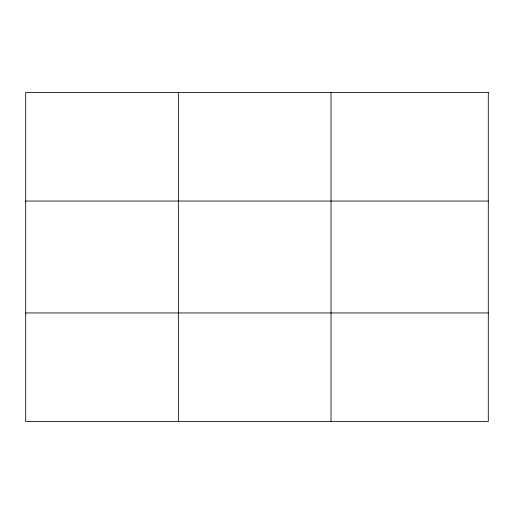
<?xml version="1.0" encoding="UTF-8"?>
<svg xmlns="http://www.w3.org/2000/svg" width="514" height="514" viewBox="0 0 514 514"><rect width="100%" height="100%" fill="white"/><g stroke="black" fill="none" stroke-linecap="round" stroke-linejoin="round"><path stroke-width="0.77" d="M178.358 421.551L178.358 92.449M331.016 421.551L331.016 92.449M25.7 201.051L488.3 201.051M25.7 312.949L488.3 312.949M488.3 92.449L488.3 421.551L25.7 421.551L25.7 92.449L488.3 92.449"/></g></svg>
